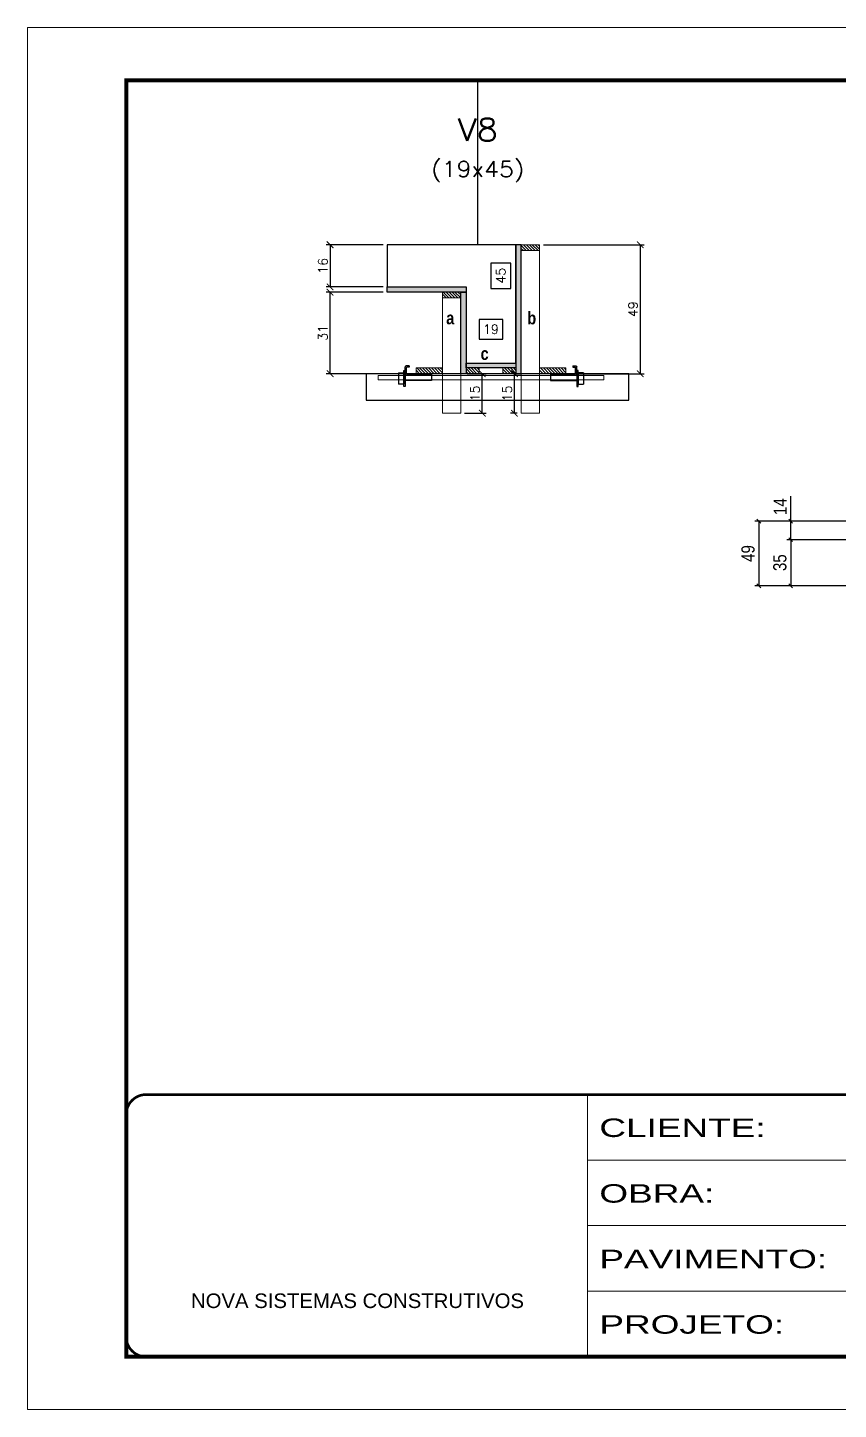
# Model space of a CAD drawing. Extents: x -10448 to -1189, y -11772 to 17235.
# Drawn here: x -7265 to -6648, y 12349 to 13399 of the extents above; entities that cross this region are included whole.
import ezdxf
from ezdxf.enums import TextEntityAlignment as Align

# ---------------------------------------------------------------- set-up
doc = ezdxf.new("R2010")
doc.units = 0
for name, pattern in [('CONTINUO', [0]), ('DASHED', [0.75, 0.5, -0.25]), ('HIDDEN', [0.375, 0.25, -0.125])]:
    doc.linetypes.add(name, pattern=pattern)
for name, color, linetype in [('barrote', 251, 'Continuous'), ('COTA', 241, 'Continuous'), ('Cota Seção (2x)', 4, 'Continuous'), ('detalhes', 4, 'Continuous'), ('Painéis', 200, 'Continuous'), ('presilha', 1, 'Continuous'), ('Texto de Titulo', 7, 'Continuous'), ('Texto Qtd Sarr', 242, 'Continuous')]:
    doc.layers.add(name, color=color, linetype=linetype)
for name, color, linetype, lineweight in [('CONCRETO', 251, 'Continuous', 25), ('Folhas', 255, 'Continuous', 9), ('Hachura', 251, 'Continuous', 9), ('Madeira', 126, 'Continuous', 18), ('SARRAFO DE PRESSAO', 251, 'DASHED', 9), ('SCO-___-LAJ', 2, 'Continuous', 0), ('Texto Seção', 7, 'Continuous', 15)]:
    doc.layers.add(name, color=color, linetype=linetype, lineweight=lineweight)
doc.styles.add('ARIAL', font='arial.ttf')
doc.styles.add('COTA TECNICA', font='techl___.ttf', dxfattribs={"height": 10})
doc.styles.add('Romans', font='romans.shx')
doc.styles.add('TECNICA', font='techb___.ttf', dxfattribs={"height": 10})
doc.styles.add('Tecnologia', font='')
doc.styles.get('Tecnologia').set_extended_font_data('Forgotten Futurist')
doc.dimstyles.new('Cota Seção (2x)', dxfattribs={"dimtxt": 7, "dimasz": 5, "dimexe": 3, "dimexo": 3, "dimgap": 2, "dimtad": 3, "dimdec": 1, "dimlfac": 0.5, "dimzin": 12, "dimdsep": 46, "dimtxsty": 'Romans', "dimblk": 'ARCHTICK', "dimcen": 0, "dimclrd": 4, "dimclre": 4, "dimclrt": 1, "dimadec": 1, "dimazin": 3, "dimtfac": 1, "dimtdec": 1, "dimtmove": 0, "dimatfit": 3, "dimldrblk": 'OBLIQUE', "dimfxl": 1, "dimtolj": 1, "dimtzin": 12, "dimarcsym": 0})
doc.dimstyles.new('Cota Seção interna', dxfattribs={"dimtxt": 7, "dimasz": 6, "dimexe": 0.18, "dimexo": 2, "dimgap": -4, "dimtad": 3, "dimdec": 1, "dimlfac": 0.5, "dimzin": 12, "dimdsep": 46, "dimtxsty": 'Romans', "dimblk": 'ARCHTICK', "dimcen": 0.09, "dimse1": 1, "dimse2": 1, "dimsd1": 1, "dimsd2": 1, "dimclrd": 180, "dimclre": 5, "dimclrt": 1, "dimadec": 0, "dimazin": 3, "dimtfac": 1, "dimtdec": 1, "dimtofl": 0, "dimtmove": 0, "dimatfit": 3, "dimldrblk": 'ARCHTICK', "dimfxl": 1, "dimtolj": 1, "dimtzin": 0, "dimarcsym": 0})
doc.dimstyles.new('PAINEL', dxfattribs={"dimtxt": 10, "dimasz": 3, "dimexe": 3, "dimexo": 3, "dimgap": 3, "dimtad": 1, "dimdec": 1, "dimzin": 12, "dimdsep": 46, "dimtxsty": 'COTA TECNICA', "dimblk1": 'OBLIQUE', "dimblk2": 'OBLIQUE', "dimsah": 1, "dimcen": 0.9, "dimclrd": 4, "dimclre": 4, "dimclrt": 240, "dimadec": 1, "dimazin": 3, "dimtfac": 1, "dimtdec": 1, "dimtmove": 0, "dimatfit": 3, "dimfxl": 1, "dimtolj": 1, "dimtzin": 12, "dimarcsym": 0})

# ---------------------------------------------------------------- blocks, each defined once
blk = doc.blocks.new('9999999999')
at = {"color": 30, "linetype": 'CONTINUO'}
for p, q in [((98564.6, 34230.2), (98564.6, 34429.4)), ((98564.6, 34379.6), (99584, 34379.6)), ((98564.6, 34329.8), (99488, 34329.8)), ((98564.6, 34280), (99488, 34280))]:
    blk.add_line(p, q, dxfattribs=at)
at = {"color": 30, "linetype": 'CONTINUO', "const_width": 2}
blk.add_lwpolyline([(99584, 34230.2), (99584, 34414.4, 0.414214), (99569, 34429.4), (98229, 34429.4, 0.414214), (98214, 34414.4), (98214, 34245.2, 0.414214), (98229, 34230.2), (99584, 34230.2)], format="xyb", dxfattribs=at)
at = {"layer": 'Folhas'}
blk.add_lwpolyline([(98139, 34190.2), (99624, 34190.2), (99624, 35240.2), (98139, 35240.2)], close=True, dxfattribs=at)
at = {"layer": 'Folhas', "color": 30, "const_width": 3}
blk.add_lwpolyline([(98214, 34230.2), (99584, 34230.2), (99584, 35200.2), (98214, 35200.2)], close=True, dxfattribs=at)
at = {"color": 7, "linetype": 'Continuous', "ltscale": 5, "style": 'ARIAL'}
blk.add_text('NOVA SISTEMAS CONSTRUTIVOS', height=11.059, dxfattribs=at).set_placement((98263.2, 34267.2))
at = {"layer": 'Folhas', "color": 7, "style": 'Tecnologia', "width": 1.5}
for s, p in [('CLIENTE:', (98573.7, 34397.2)), ('OBRA:', (98573.7, 34347.3)), ('PAVIMENTO:', (98573.7, 34297.5)), ('PROJETO:', (98573.7, 34247.7))]:
    blk.add_text(s, height=14, dxfattribs=at).set_placement(p)
blk = doc.blocks.new('titulo1')
at = {"layer": 'Defpoints', "color": 252, "linetype": 'HIDDEN', "ltscale": 2}
blk.add_line((0, 0), (0, 125), dxfattribs=at)
at = {"layer": 'Defpoints', "style": 'Romans', "oblique": 15}
blk.add_attdef('FOLHA', text='', height=10, dxfattribs=at).set_placement((0, 15.6), align=Align.MIDDLE_CENTER)
at = {"layer": 'Texto Qtd Sarr', "color": 3, "style": 'Romans', "oblique": 15}
for tag, height, p in [('TITULO', 17, (0, 71.4)), ('SEÇÃO', 12, (0, 41.5))]:
    blk.add_attdef(tag, text='', height=height, dxfattribs=at).set_placement(p, align=Align.MIDDLE_CENTER)
blk = doc.blocks.new('_ArchTick')
at = {"color": 0, "linetype": 'ByBlock', "const_width": 0.15}
blk.add_lwpolyline([(-0.5, -0.5), (0.5, 0.5)], dxfattribs=at)
blk = doc.blocks.new('*D67')
at = {"layer": 'COTA', "color": 4, "lineweight": -2, "transparency": 16777216}
for p, q in [((-6994.5, 13233.5), (-7037.8, 13233.5)), ((-7034.8, 13233.5), (-7034.8, 13201.5)), ((-6994.5, 13201.5), (-7037.8, 13201.5))]:
    blk.add_line(p, q, dxfattribs=at)
at = {"layer": 'Defpoints', "color": 0, "transparency": 16777216}
for p in [(-6991.5, 13233.5), (-7034.8, 13201.5), (-6991.5, 13201.5)]:
    blk.add_point(p, dxfattribs=at)
at = {"layer": 'COTA', "color": 4, "lineweight": -2, "transparency": 16777216, "xscale": 5, "yscale": 5, "zscale": 5}
for p, rotation in [((-7034.8, 13233.5), 90), ((-7034.8, 13201.5), 270)]:
    blk.add_blockref('_ArchTick', p, dxfattribs=dict(at, rotation=rotation))
at = {"layer": 'COTA', "color": 1, "transparency": 16777216, "insert": (-7040.3, 13217.5), "char_height": 7, "attachment_point": 5, "rotation": 90, "style": 'Romans'}
blk.add_mtext('\\A1;16', dxfattribs=at)
blk = doc.blocks.new('_Oblique')
at = {"color": 0, "linetype": 'ByBlock', "lineweight": -2}
blk.add_line((-0.5, -0.5), (0.5, 0.5), dxfattribs=at)
blk = doc.blocks.new('*D68')
at = {"layer": 'COTA', "color": 4, "lineweight": -2, "transparency": 16777216}
for p, q in [((-6994.5, 13197.5), (-7037.8, 13197.5)), ((-7034.8, 13135.5), (-7034.8, 13197.5)), ((-6972.5, 13135.5), (-7037.8, 13135.5))]:
    blk.add_line(p, q, dxfattribs=at)
at = {"layer": 'Defpoints', "color": 0, "transparency": 16777216}
for p in [(-7034.8, 13197.5), (-6991.5, 13197.5), (-6969.5, 13135.5)]:
    blk.add_point(p, dxfattribs=at)
at = {"layer": 'COTA', "color": 4, "lineweight": -2, "transparency": 16777216, "xscale": 5, "yscale": 5, "zscale": 5}
for p, rotation in [((-7034.8, 13197.5), 90), ((-7034.8, 13135.5), 270)]:
    blk.add_blockref('_ArchTick', p, dxfattribs=dict(at, rotation=rotation))
at = {"layer": 'COTA', "color": 1, "transparency": 16777216, "insert": (-7040.3, 13166.5), "char_height": 7, "attachment_point": 5, "rotation": 90, "style": 'Romans'}
blk.add_mtext('\\A1;31', dxfattribs=at)
blk = doc.blocks.new('*D69')
at = {"layer": 'Cota Seção (2x)', "color": 180, "lineweight": -2, "transparency": 16777216}
for p, q in [((-6897.5, 13219.6), (-6912.5, 13219.6)), ((-6912.5, 13219.6), (-6912.5, 13200.3)), ((-6897.5, 13200.3), (-6897.5, 13219.6)), ((-6912.5, 13200.3), (-6897.5, 13200.3))]:
    blk.add_line(p, q, dxfattribs=at)
at = {"layer": 'Defpoints', "color": 0, "transparency": 16777216}
for p in [(-6931.5, 13233.5), (-6893.5, 13233.5), (-6931.5, 13143.5)]:
    blk.add_point(p, dxfattribs=at)
at = {"layer": 'Cota Seção (2x)', "color": 1, "transparency": 16777216, "insert": (-6905, 13210), "char_height": 7, "attachment_point": 5, "rotation": 90, "style": 'Romans'}
blk.add_mtext('\\A1;45', dxfattribs=at)
blk = doc.blocks.new('*D70')
at = {"layer": 'COTA', "color": 4, "lineweight": -2, "transparency": 16777216}
for p, q in [((-6872.5, 13233.5), (-6796, 13233.5)), ((-6799, 13233.5), (-6799, 13135.5)), ((-6852.5, 13135.5), (-6796, 13135.5))]:
    blk.add_line(p, q, dxfattribs=at)
at = {"layer": 'Defpoints', "color": 0, "transparency": 16777216}
for p in [(-6875.5, 13233.5), (-6855.5, 13135.5), (-6799, 13135.5)]:
    blk.add_point(p, dxfattribs=at)
at = {"layer": 'COTA', "color": 4, "lineweight": -2, "transparency": 16777216, "xscale": 5, "yscale": 5, "zscale": 5}
for p, rotation in [((-6799, 13233.5), 90), ((-6799, 13135.5), 270)]:
    blk.add_blockref('_ArchTick', p, dxfattribs=dict(at, rotation=rotation))
at = {"layer": 'COTA', "color": 1, "transparency": 16777216, "insert": (-6804.5, 13184.5), "char_height": 7, "attachment_point": 5, "rotation": 90, "style": 'Romans'}
blk.add_mtext('\\A1;49', dxfattribs=at)
blk = doc.blocks.new('PRESILHA METÁLICA 1')
at = {"layer": 'presilha'}
for p, q in [((7.5, 10.6), (7.5, 19.9)), ((12, 21), (8.6, 21)), ((9, 11.6), (9, 18.9)), ((12, 19.5), (9.6, 19.5)), ((12, 21), (12, 19.5)), ((0, 13), (6, 13)), ((0, 13), (0, 0)), ((6, 0), (0, 0)), ((6, 15.5), (7.5, 15.5)), ((6, -2.5), (6, 15.5)), ((6, 13), (6, 0)), ((7.5, 15.5), (7.5, -2.5)), ((37.5, 4.1), (7.5, 4.1)), ((37.5, 11), (9.6, 11)), ((37.5, 11), (37.5, 4.1)), ((7.5, -2.5), (6, -2.5))]:
    blk.add_line(p, q, dxfattribs=at)
for centre, radius, start, end in [((8.6, 19.9), 1.14, 90, 180), ((9.6, 18.9), 0.57, 90, 180), ((9.6, 11.6), 0.57, 180, 270)]:
    blk.add_arc(centre, radius, start, end, dxfattribs=at)
blk = doc.blocks.new('*D1218')
at = {"layer": 'COTA', "color": 4, "linetype": 'ByBlock', "lineweight": -2, "transparency": 16777216}
for p, q in [((-6636.5, 13009.4), (-6687.6, 13009.4)), ((-6684.6, 13009.4), (-6684.6, 12974.4)), ((-6636.5, 12974.4), (-6687.6, 12974.4))]:
    blk.add_line(p, q, dxfattribs=at)
at = {"layer": 'Defpoints', "color": 0, "linetype": 'ByBlock', "transparency": 16777216}
for p in [(-6633.5, 13009.4), (-6684.6, 12974.4), (-6633.5, 12974.4)]:
    blk.add_point(p, dxfattribs=at)
at = {"layer": 'COTA', "color": 4, "linetype": 'ByBlock', "lineweight": -2, "transparency": 16777216, "xscale": 3, "yscale": 3, "zscale": 3}
for p, rotation in [((-6684.6, 13009.4), 90), ((-6684.6, 12974.4), 270)]:
    blk.add_blockref('_Oblique', p, dxfattribs=dict(at, rotation=rotation))
at = {"layer": 'COTA', "color": 240, "linetype": 'ByBlock', "transparency": 16777216, "insert": (-6692.8, 12991.9), "char_height": 10, "attachment_point": 5, "rotation": 90, "style": 'COTA TECNICA'}
blk.add_mtext('\\A1;35', dxfattribs=at)
blk = doc.blocks.new('*D1219')
at = {"layer": 'COTA', "color": 4, "linetype": 'ByBlock', "lineweight": -2, "transparency": 16777216}
for p, q in [((-6684.6, 13023.4), (-6684.6, 13042.5)), ((-6636.5, 13023.4), (-6687.6, 13023.4)), ((-6684.6, 13009.4), (-6684.6, 13023.4)), ((-6636.5, 13009.4), (-6687.6, 13009.4))]:
    blk.add_line(p, q, dxfattribs=at)
at = {"layer": 'Defpoints', "color": 0, "linetype": 'ByBlock', "transparency": 16777216}
for p in [(-6684.6, 13023.4), (-6633.5, 13023.4), (-6633.5, 13009.4)]:
    blk.add_point(p, dxfattribs=at)
at = {"layer": 'COTA', "color": 4, "linetype": 'ByBlock', "lineweight": -2, "transparency": 16777216, "xscale": 3, "yscale": 3, "zscale": 3}
for p, rotation in [((-6684.6, 13023.4), 90), ((-6684.6, 13009.4), 270)]:
    blk.add_blockref('_Oblique', p, dxfattribs=dict(at, rotation=rotation))
at = {"layer": 'COTA', "color": 240, "linetype": 'ByBlock', "transparency": 16777216, "insert": (-6692.6, 13034.5), "char_height": 10, "attachment_point": 5, "rotation": 90, "style": 'COTA TECNICA'}
blk.add_mtext('\\A1;14', dxfattribs=at)
blk = doc.blocks.new('*D76')
at = {"layer": 'COTA', "color": 4, "linetype": 'ByBlock', "lineweight": -2, "transparency": 16777216}
for p, q in [((-6636.5, 13023.4), (-6711.9, 13023.4)), ((-6708.9, 13023.4), (-6708.9, 12974.4)), ((-6636.5, 12974.4), (-6711.9, 12974.4))]:
    blk.add_line(p, q, dxfattribs=at)
at = {"layer": 'Defpoints', "color": 0, "linetype": 'ByBlock', "transparency": 16777216}
for p in [(-6633.5, 13023.4), (-6708.9, 12974.4), (-6633.5, 12974.4)]:
    blk.add_point(p, dxfattribs=at)
at = {"layer": 'COTA', "color": 4, "linetype": 'ByBlock', "lineweight": -2, "transparency": 16777216, "xscale": 3, "yscale": 3, "zscale": 3}
for p, rotation in [((-6708.9, 13023.4), 90), ((-6708.9, 12974.4), 270)]:
    blk.add_blockref('_Oblique', p, dxfattribs=dict(at, rotation=rotation))
at = {"layer": 'COTA', "color": 240, "linetype": 'ByBlock', "transparency": 16777216, "insert": (-6717, 12998.9), "char_height": 10, "attachment_point": 5, "rotation": 90, "style": 'COTA TECNICA'}
blk.add_mtext('\\A1;49', dxfattribs=at)
blk = doc.blocks.new('*D1198')
at = {"layer": 'Cota Seção (2x)', "color": 180, "lineweight": -2, "transparency": 16777216}
for p, q in [((-6903.5, 13176.8), (-6921.5, 13176.8)), ((-6921.5, 13176.8), (-6921.5, 13161.8)), ((-6903.5, 13161.8), (-6903.5, 13176.8)), ((-6921.5, 13161.8), (-6903.5, 13161.8))]:
    blk.add_line(p, q, dxfattribs=at)
at = {"layer": 'Defpoints', "color": 0, "transparency": 16777216}
for p in [(-6931.5, 13157.8), (-6931.5, 13143.5), (-6893.5, 13143.5)]:
    blk.add_point(p, dxfattribs=at)
at = {"layer": 'Cota Seção (2x)', "color": 1, "transparency": 16777216, "insert": (-6912.5, 13169.3), "char_height": 7, "attachment_point": 5, "style": 'Romans'}
blk.add_mtext('\\A1;19', dxfattribs=at)
blk = doc.blocks.new('*D1200')
at = {"layer": 'COTA', "color": 4, "lineweight": -2, "transparency": 16777216}
for p, q in [((-6930.5, 13135.5), (-6916.1, 13135.5)), ((-6919.1, 13105.5), (-6919.1, 13135.5)), ((-6932.5, 13105.5), (-6916.1, 13105.5))]:
    blk.add_line(p, q, dxfattribs=at)
at = {"layer": 'Defpoints', "color": 0, "transparency": 16777216}
for p in [(-6933.5, 13135.5), (-6919.1, 13135.5), (-6935.5, 13105.5)]:
    blk.add_point(p, dxfattribs=at)
at = {"layer": 'COTA', "color": 4, "lineweight": -2, "transparency": 16777216, "xscale": 5, "yscale": 5, "zscale": 5}
for p, rotation in [((-6919.1, 13135.5), 90), ((-6919.1, 13105.5), 270)]:
    blk.add_blockref('_ArchTick', p, dxfattribs=dict(at, rotation=rotation))
at = {"layer": 'COTA', "color": 1, "transparency": 16777216, "insert": (-6924.6, 13120.5), "char_height": 7, "attachment_point": 5, "rotation": 90, "style": 'Romans'}
blk.add_mtext('\\A1;15', dxfattribs=at)
blk = doc.blocks.new('*D1201')
at = {"layer": 'COTA', "color": 4, "lineweight": -2, "transparency": 16777216}
for p, q in [((-6894.5, 13135.5), (-6897.6, 13135.5)), ((-6894.6, 13105.5), (-6894.6, 13135.5)), ((-6892.5, 13105.5), (-6897.6, 13105.5))]:
    blk.add_line(p, q, dxfattribs=at)
at = {"layer": 'Defpoints', "color": 0, "transparency": 16777216}
for p in [(-6894.6, 13135.5), (-6891.5, 13135.5), (-6889.5, 13105.5)]:
    blk.add_point(p, dxfattribs=at)
at = {"layer": 'COTA', "color": 4, "lineweight": -2, "transparency": 16777216, "xscale": 5, "yscale": 5, "zscale": 5}
for p, rotation in [((-6894.6, 13135.5), 90), ((-6894.6, 13105.5), 270)]:
    blk.add_blockref('_ArchTick', p, dxfattribs=dict(at, rotation=rotation))
at = {"layer": 'COTA', "color": 1, "transparency": 16777216, "insert": (-6900.1, 13120.5), "char_height": 7, "attachment_point": 5, "rotation": 90, "style": 'Romans'}
blk.add_mtext('\\A1;15', dxfattribs=at)

msp = doc.modelspace()

# ---------------------------------------------------------------- hatches: boundary and pattern name
at = {"layer": 'Hachura'}
h = msp.add_hatch(color=256, dxfattribs=at)
h.dxf.hatch_style = 1
h.paths.add_polyline_path([(-6889.46, 13233.5), (-6893.46, 13233.5), (-6893.46, 13135.5), (-6889.46, 13135.5)])
h = msp.add_hatch(dxfattribs=at)
h.set_pattern_fill('ANSI31', color=256, scale=0.5, angle=270, style=0)
h.set_pattern_definition([(315, (16179.1585, 4748.2585), (1.12253202, 1.12253202), [])])
h.paths.add_polyline_path([(-6875.46, 13233.5), (-6875.46, 13229.1), (-6889.46, 13229.1), (-6889.46, 13233.5)])
h = msp.add_hatch(color=256, dxfattribs=at)
h.dxf.hatch_style = 1
h.paths.add_polyline_path([(-6991.46, 13197.5), (-6991.46, 13201.5), (-6931.46, 13201.5), (-6931.46, 13197.5)])
h = msp.add_hatch(dxfattribs=at)
h.set_pattern_fill('ANSI31', color=256, scale=0.5, angle=90, style=0)
h.set_pattern_definition([(135, (-29800.0819, 21500.746), (-1.12253202, -1.12253202), [])])
h.paths.add_polyline_path([(-6949.46, 13197.5), (-6949.46, 13193.1), (-6935.46, 13193.1), (-6935.46, 13197.5)])
h = msp.add_hatch(color=256, dxfattribs=at)
h.dxf.hatch_style = 1
h.paths.add_polyline_path([(-6935.46, 13197.5), (-6931.46, 13197.5), (-6931.46, 13135.5), (-6935.46, 13135.5)])
h = msp.add_hatch(dxfattribs=at)
h.set_pattern_fill('ANSI31', color=256, scale=0.5, angle=270, style=0)
h.set_pattern_definition([(315, (16015.1585, 4905.8585), (1.12253202, 1.12253202), [])])
h.paths.add_polyline_path([(-6969.46, 13135.5), (-6969.46, 13139.9), (-6949.46, 13139.9), (-6949.46, 13135.5)])
h = msp.add_hatch(color=256, dxfattribs=at)
h.dxf.hatch_style = 1
h.paths.add_polyline_path([(-6931.46, 13139.9), (-6931.46, 13143.5), (-6893.46, 13143.5), (-6893.46, 13139.9)])
h = msp.add_hatch(dxfattribs=at)
h.set_pattern_fill('ANSI31', color=256, scale=0.5, angle=270, style=0)
h.set_pattern_definition([(315, (16025.1585, 4905.8585), (1.12253202, 1.12253202), [])])
h.paths.add_polyline_path([(-6931.46, 13135.5), (-6931.46, 13139.9), (-6921.46, 13139.9), (-6921.46, 13135.5)])
h = msp.add_hatch(dxfattribs=at)
h.set_pattern_fill('ANSI31', color=256, scale=0.5, angle=270, style=0)
h.set_pattern_definition([(315, (16001.1585, 4905.8585), (1.12253202, 1.12253202), [])])
h.paths.add_polyline_path([(-6903.46, 13135.5), (-6903.46, 13139.9), (-6893.46, 13139.9), (-6893.46, 13135.5)])
h = msp.add_hatch(dxfattribs=at)
h.set_pattern_fill('ANSI31', color=256, scale=0.5, angle=270, style=0)
h.set_pattern_definition([(315, (16035.1585, 4905.8585), (1.12253202, 1.12253202), [])])
h.paths.add_polyline_path([(-6855.46, 13135.5), (-6855.46, 13139.9), (-6875.46, 13139.9), (-6875.46, 13135.5)])

# ---------------------------------------------------------------- linework, layer by layer
at = {"layer": 'barrote'}
msp.add_lwpolyline([(-7007.32, 13115.5), (-6807.73, 13115.5), (-6807.73, 13135.5), (-7007.32, 13135.5)], close=True, dxfattribs=at)
at = {"layer": 'CONCRETO'}
msp.add_lwpolyline([(-6893.46, 13213.5), (-6893.46, 13233.5), (-6991.46, 13233.5), (-6991.46, 13201.5), (-6931.46, 13201.5), (-6931.46, 13143.5), (-6893.46, 13143.5), (-6893.46, 13213.5)], close=True, dxfattribs=at)
at = {"layer": 'Madeira'}
for points in [[(-6875.46, 13233.5), (-6875.46, 13229.1), (-6889.46, 13229.1), (-6889.46, 13233.5)], [(-6875.46, 13233.5), (-6889.46, 13233.5), (-6889.46, 13105.5), (-6875.46, 13105.5)], [(-6949.46, 13197.5), (-6949.46, 13193.1), (-6935.46, 13193.1), (-6935.46, 13197.5)], [(-6949.46, 13105.5), (-6935.46, 13105.5), (-6935.46, 13197.5), (-6949.46, 13197.5)], [(-6969.46, 13135.5), (-6969.46, 13139.9), (-6949.46, 13139.9), (-6949.46, 13135.5)], [(-6931.46, 13135.5), (-6931.46, 13139.9), (-6921.46, 13139.9), (-6921.46, 13135.5)], [(-6903.46, 13135.5), (-6903.46, 13139.9), (-6893.46, 13139.9), (-6893.46, 13135.5)], [(-6855.46, 13135.5), (-6855.46, 13139.9), (-6875.46, 13139.9), (-6875.46, 13135.5)]]:
    msp.add_lwpolyline(points, close=True, dxfattribs=at)
at = {"layer": 'Painéis'}
for points in [[(-6889.46, 13233.5), (-6893.46, 13233.5), (-6893.46, 13135.5), (-6889.46, 13135.5)], [(-6991.46, 13197.5), (-6991.46, 13201.5), (-6931.46, 13201.5), (-6931.46, 13197.5)], [(-6935.46, 13197.5), (-6931.46, 13197.5), (-6931.46, 13135.5), (-6935.46, 13135.5)], [(-6931.46, 13139.9), (-6931.46, 13143.5), (-6893.46, 13143.5), (-6893.46, 13139.9)]]:
    msp.add_lwpolyline(points, close=True, dxfattribs=at)
at = {"layer": 'SCO-___-LAJ', "color": 1}
msp.add_lwpolyline([(-6998.31, 13134.17), (-6826.61, 13134.17), (-6826.61, 13130.97), (-6998.31, 13130.97)], close=True, dxfattribs=at)

# ---------------------------------------------------------------- block references
at = {"layer": 'presilha', "yscale": 0.6666666666666666, "zscale": 0.6666666666666666}
for p, xscale in [((-6982.73, 13127.54), 0.6666666666666666), ((-6842.19, 13127.54), -0.6666666666666666)]:
    msp.add_blockref('PRESILHA METÁLICA 1', p, dxfattribs=dict(at, xscale=xscale))
at = {"layer": 'SARRAFO DE PRESSAO', "color": 6, "linetype": 'ByBlock'}
msp.add_blockref('9999999999', (-105403.76, -21841.7), dxfattribs=at)
at = {"layer": 'Texto Seção'}
ref = msp.add_blockref('titulo1', (-6922.46, 13233.5), dxfattribs=at)
ref.add_attrib('TITULO', 'V8', dxfattribs={"layer": 'Texto de Titulo', "color": 7, "height": 17, "style": 'Romans', "width": 1.1}).set_placement((-6922.46, 13321), align=Align.MIDDLE_CENTER)
ref.add_attrib('SEÇÃO', '(19x45)', dxfattribs={"layer": 'Texto de Titulo', "color": 7, "height": 12, "style": 'Romans', "width": 1.1}).set_placement((-6922.46, 13291), align=Align.MIDDLE_CENTER)

# ---------------------------------------------------------------- texts
at = {"layer": 'detalhes', "style": 'TECNICA'}
for s, p in [('a', (-6946.51, 13173.04)), ('b', (-6884.83, 13173.03)), ('c', (-6920.38, 13146))]:
    msp.add_text(s, height=9.6, dxfattribs=at).set_placement(p)

# ---------------------------------------------------------------- dimensions: what is measured, and where the dimension line sits
at = {"layer": 'COTA'}
for base, p1, p2, picture, middle in [((-7034.83, 13201.5), (-6991.46, 13233.5), (-6991.46, 13201.5), '*D67', (-7040.33, 13217.5)), ((-6799, 13135.5), (-6875.46, 13233.5), (-6855.46, 13135.5), '*D70', (-6804.5, 13184.5)), ((-7034.83, 13197.5), (-6969.46, 13135.5), (-6991.46, 13197.5), '*D68', (-7040.33, 13166.5)), ((-6919.11, 13135.5), (-6935.46, 13105.5), (-6933.46, 13135.5), '*D1200', (-6924.61, 13120.5)), ((-6894.63, 13135.5), (-6889.46, 13105.5), (-6891.46, 13135.5), '*D1201', (-6900.13, 13120.5))]:
    dim = msp.add_linear_dim(base=base, p1=p1, p2=p2, angle=90, dimstyle='Cota Seção (2x)', dxfattribs=at)
    dim.commit()
    dim.dimension.update_dxf_attribs({"geometry": picture, "text_midpoint": middle})
at = {"layer": 'COTA', "linetype": 'ByBlock'}
for base, p1, p2, picture, middle in [((-6684.56, 13023.39), (-6633.51, 13009.39), (-6633.51, 13023.39), '*D1219', (-6692.63, 13034.45)), ((-6708.92, 12974.39), (-6633.51, 13023.39), (-6633.51, 12974.39), '*D76', (-6717.02, 12998.89)), ((-6684.56, 12974.39), (-6633.51, 13009.39), (-6633.51, 12974.39), '*D1218', (-6692.78, 12991.89))]:
    dim = msp.add_linear_dim(base=base, p1=p1, p2=p2, angle=90, dimstyle='PAINEL', dxfattribs=at)
    dim.commit()
    dim.dimension.update_dxf_attribs({"geometry": picture, "text_midpoint": middle})
at = {"layer": 'Cota Seção (2x)'}
dim = msp.add_linear_dim(base=(-6893.46, 13233.5), p1=(-6931.46, 13143.5), p2=(-6931.46, 13233.5), angle=90, dimstyle='Cota Seção interna', dxfattribs=at)
dim.commit()
dim.dimension.update_dxf_attribs({"geometry": '*D69', "text_midpoint": (-6893.46, 13209.97), "dimtype": 160})
dim = msp.add_linear_dim(base=(-6931.46, 13157.8), p1=(-6893.46, 13143.5), p2=(-6931.46, 13143.5), dimstyle='Cota Seção interna', dxfattribs=at)
dim.commit()
dim.dimension.update_dxf_attribs({"geometry": '*D1198', "text_midpoint": (-6912.46, 13157.8), "dimtype": 160})

doc.saveas('drawing.dxf')
